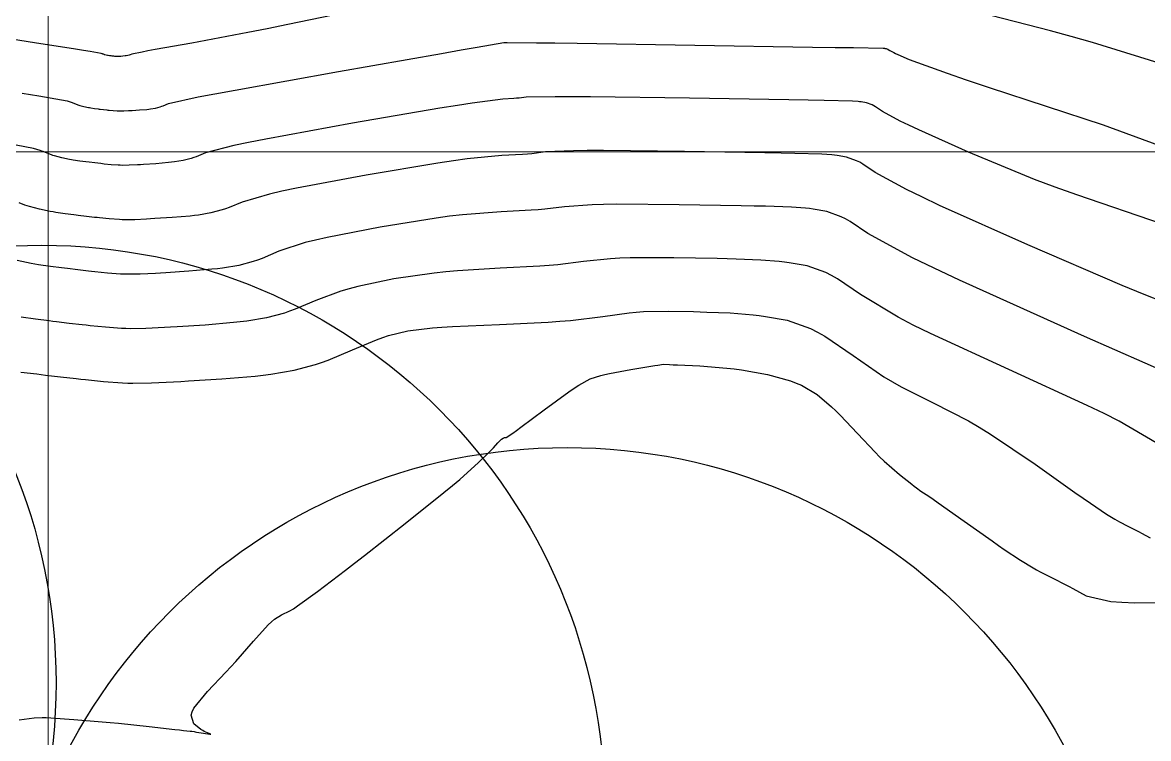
# Model space of a CAD drawing. Header units: metres. Extents: x 837117 to 838477, y 1189012 to 1191015.
# Drawn here: x 837875.2 to 837933.2, y 1190183.6 to 1190220.5 of the extents above; entities that cross this region are included whole.
import ezdxf

# ---------------------------------------------------------------- set-up
doc = ezdxf.new("R2010")
doc.units = ezdxf.units.M
doc.header["$LTSCALE"] = 0.3
for name, color, linetype in [('CIRCULOS', 60, 'Continuous'), ('COTAS 10', 1, 'Continuous'), ('COTAS INT', 252, 'Continuous')]:
    doc.layers.add(name, color=color, linetype=linetype)
doc.layers.add('COORD', color=7, linetype='Continuous', lineweight=20)

msp = doc.modelspace()

# ---------------------------------------------------------------- linework, layer by layer
at = {"layer": 'CIRCULOS'}
for centre in [(837847.92, 1190186.504), (837876.194, 1190180.057), (837903.256, 1190169.634)]:
    msp.add_circle(centre, 29, dxfattribs=at)
at = {"layer": 'COORD'}
for p, q in [((837876.514, 1189013.872), (837876.514, 1191013.872)), ((837476.514, 1190213.872), (838476.514, 1190213.872))]:
    msp.add_line(p, q, dxfattribs=at)
at = {"layer": 'COTAS 10'}
for points, elevation in [([(837933.945, 1190210.138), (837929.526, 1190211.646), (837928.417, 1190212.05), (837927.358, 1190212.45), (837923.945, 1190213.844), (837921.386, 1190214.993), (837920.865, 1190215.237), (837920.425, 1190215.449), (837919.515, 1190215.947), (837919.156, 1190216.19), (837919.065, 1190216.241), (837918.976, 1190216.286), (837918.685, 1190216.388), (837918.411, 1190216.438), (837918.333, 1190216.448), (837918.255, 1190216.457), (837917.969, 1190216.48), (837916.505, 1190216.511), (837915.685, 1190216.525), (837914.685, 1190216.542), (837909.576, 1190216.625), (837904.463, 1190216.694), (837903.461, 1190216.703), (837902.638, 1190216.707), (837901.157, 1190216.683), (837900.782, 1190216.636), (837900.656, 1190216.625), (837900.52, 1190216.615), (837899.949, 1190216.588), (837898.374, 1190216.383), (837897.606, 1190216.261), (837896.694, 1190216.112), (837892.198, 1190215.337), (837887.728, 1190214.521), (837886.832, 1190214.346), (837886.085, 1190214.192), (837884.618, 1190213.819), (837884.139, 1190213.618), (837884.014, 1190213.572), (837883.892, 1190213.531), (837883.479, 1190213.421), (837883.024, 1190213.346), (837882.875, 1190213.327), (837882.717, 1190213.31), (837882.066, 1190213.254), (837881.42, 1190213.212), (837881.266, 1190213.203), (837881.123, 1190213.195), (837880.694, 1190213.174), (837880.333, 1190213.17), (837880.232, 1190213.173), (837880.131, 1190213.177), (837879.763, 1190213.204), (837879.409, 1190213.24), (837879.317, 1190213.25), (837879.227, 1190213.26), (837878.924, 1190213.294), (837878.631, 1190213.329), (837878.463, 1190213.349), (837878.15, 1190213.387), (837877.811, 1190213.438), (837877.711, 1190213.456), (837877.608, 1190213.476), (837877.211, 1190213.563), (837876.844, 1190213.658), (837876.759, 1190213.683), (837876.682, 1190213.708), (837876.466, 1190213.794), (837876.254, 1190213.883), (837876.18, 1190213.91), (837876.099, 1190213.938), (837875.751, 1190214.047), (837874.425, 1190214.297)], 1690), ([(837875.024, 1190184.614), (837875.284, 1190184.643), (837875.794, 1190184.713), (837876.214, 1190184.725), (837876.416, 1190184.719), (837876.656, 1190184.707), (837877.835, 1190184.63), (837879.298, 1190184.509), (837879.717, 1190184.47), (837880.142, 1190184.429), (837881.726, 1190184.261), (837883.037, 1190184.113), (837883.29, 1190184.084), (837883.494, 1190184.061), (837883.834, 1190184.022), (837883.863, 1190184.018), (837883.881, 1190184.016), (837883.918, 1190184.014), (837884.035, 1190183.998), (837884.096, 1190183.989), (837884.168, 1190183.978), (837884.528, 1190183.921), (837884.839, 1190183.874), (837884.88, 1190183.87), (837884.901, 1190183.87), (837884.815, 1190183.899), (837884.563, 1190184.007), (837884.48, 1190184.056), (837884.39, 1190184.114), (837884.02, 1190184.392), (837883.878, 1190184.852), (837883.934, 1190185.024), (837884.03, 1190185.215), (837884.721, 1190186.066), (837885.666, 1190187.058), (837885.924, 1190187.337), (837886.18, 1190187.618), (837887.09, 1190188.651), (837887.858, 1190189.498), (837888.025, 1190189.661), (837888.172, 1190189.793), (837888.539, 1190190.016), (837888.968, 1190190.213), (837889.155, 1190190.33), (837889.372, 1190190.473), (837890.399, 1190191.216), (837891.835, 1190192.312), (837892.308, 1190192.679), (837892.815, 1190193.073), (837894.92, 1190194.722), (837896.911, 1190196.315), (837897.347, 1190196.673), (837897.731, 1190196.995), (837898.701, 1190197.858), (837899.244, 1190198.396), (837899.359, 1190198.514), (837899.46, 1190198.617), (837899.698, 1190198.877), (837899.825, 1190199.019), (837899.855, 1190199.048), (837899.883, 1190199.073), (837899.968, 1190199.124), (837900.035, 1190199.143), (837900.053, 1190199.147), (837900.07, 1190199.151), (837900.126, 1190199.159), (837900.458, 1190199.38), (837900.649, 1190199.517), (837900.882, 1190199.687), (837902.084, 1190200.578), (837903.347, 1190201.497), (837903.62, 1190201.685), (837903.86, 1190201.845), (837904.448, 1190202.181), (837904.996, 1190202.343), (837905.21, 1190202.393), (837905.451, 1190202.445), (837906.548, 1190202.649), (837907.58, 1190202.824), (837907.781, 1190202.857), (837907.945, 1190202.884), (837908.229, 1190202.926), (837908.542, 1190202.912), (837908.724, 1190202.903), (837908.947, 1190202.893), (837910.095, 1190202.837), (837911.493, 1190202.727), (837911.873, 1190202.681), (837912.25, 1190202.63), (837913.587, 1190202.39), (837914.782, 1190202.062), (837915.069, 1190201.954), (837915.337, 1190201.839), (837916.15, 1190201.363), (837916.888, 1190200.737), (837917.11, 1190200.527), (837917.339, 1190200.302), (837918.227, 1190199.357), (837919.13, 1190198.396), (837919.367, 1190198.16), (837919.6, 1190197.937), (837920.394, 1190197.242), (837921.026, 1190196.741), (837921.156, 1190196.641), (837921.265, 1190196.557), (837921.498, 1190196.393), (837921.902, 1190196.121), (837922.12, 1190195.969), (837922.384, 1190195.783), (837923.721, 1190194.837), (837925.164, 1190193.822), (837925.494, 1190193.593), (837925.794, 1190193.387), (837926.629, 1190192.831), (837927.273, 1190192.441), (837927.453, 1190192.339), (837927.634, 1190192.239), (837928.291, 1190191.902), (837928.957, 1190191.568), (837929.143, 1190191.47), (837929.329, 1190191.37), (837930.006, 1190190.991), (837931.29, 1190190.705), (837931.858, 1190190.664), (837932.519, 1190190.64), (837935.674, 1190190.691)], 1700)]:
    msp.add_lwpolyline(points, dxfattribs=dict(at, elevation=elevation))
at = {"layer": 'COTAS INT'}
for points, elevation in [([(837893.452, 1190221.369), (837888.871, 1190220.426), (837887.796, 1190220.211), (837886.805, 1190220.015), (837883.922, 1190219.474), (837882.026, 1190219.135), (837881.656, 1190219.067), (837881.354, 1190219.01), (837880.825, 1190218.896), (837880.739, 1190218.86), (837880.695, 1190218.844), (837880.621, 1190218.825), (837880.54, 1190218.811), (837880.514, 1190218.808), (837880.485, 1190218.805), (837880.369, 1190218.795), (837880.254, 1190218.787), (837880.226, 1190218.786), (837880.201, 1190218.784), (837880.124, 1190218.781), (837880.06, 1190218.78), (837880.042, 1190218.78), (837880.023, 1190218.781), (837879.958, 1190218.786), (837879.894, 1190218.792), (837879.862, 1190218.796), (837879.808, 1190218.802), (837879.755, 1190218.808), (837879.725, 1190218.812), (837879.669, 1190218.819), (837879.609, 1190218.828), (837879.591, 1190218.831), (837879.573, 1190218.835), (837879.502, 1190218.85), (837879.436, 1190218.867), (837879.421, 1190218.872), (837879.407, 1190218.876), (837879.369, 1190218.891), (837879.331, 1190218.907), (837879.318, 1190218.912), (837879.303, 1190218.917), (837879.241, 1190218.937), (837878.672, 1190219.033), (837878.338, 1190219.086), (837877.928, 1190219.151), (837875.809, 1190219.481), (837872.896, 1190219.955)], 1686), ([(837934.494, 1190218.206), (837930.337, 1190219.495), (837929.241, 1190219.811), (837928.168, 1190220.109), (837924.494, 1190221.038)], 1686), ([(837875.181, 1190216.882), (837876.026, 1190216.746), (837877.496, 1190216.492), (837877.701, 1190216.427), (837877.749, 1190216.411), (837877.792, 1190216.395), (837877.917, 1190216.342), (837878.045, 1190216.292), (837878.09, 1190216.277), (837878.14, 1190216.263), (837878.356, 1190216.206), (837878.59, 1190216.155), (837878.651, 1190216.144), (837878.71, 1190216.133), (837878.91, 1190216.103), (837879.094, 1190216.08), (837879.144, 1190216.074), (837879.193, 1190216.068), (837879.366, 1190216.048), (837879.545, 1190216.028), (837879.598, 1190216.022), (837879.652, 1190216.016), (837879.861, 1190215.995), (837880.077, 1190215.979), (837880.137, 1190215.977), (837880.196, 1190215.975), (837880.409, 1190215.977), (837880.662, 1190215.99), (837880.746, 1190215.994), (837880.837, 1190216), (837881.217, 1190216.025), (837881.601, 1190216.057), (837881.695, 1190216.068), (837881.782, 1190216.079), (837882.05, 1190216.123), (837882.294, 1190216.188), (837882.365, 1190216.212), (837882.439, 1190216.239), (837882.721, 1190216.358), (837884.245, 1190216.693), (837885.101, 1190216.857), (837886.145, 1190217.052), (837891.485, 1190218.009), (837896.786, 1190218.941), (837897.805, 1190219.119), (837898.63, 1190219.263), (837899.992, 1190219.492), (837900.077, 1190219.496), (837900.098, 1190219.497), (837900.116, 1190219.499), (837900.172, 1190219.506), (837901.684, 1190219.489), (837902.62, 1190219.476), (837903.781, 1190219.458), (837909.846, 1190219.364), (837915.914, 1190219.268), (837917.077, 1190219.25), (837918.017, 1190219.235), (837919.543, 1190219.209), (837919.608, 1190219.204), (837919.625, 1190219.202), (837919.643, 1190219.199), (837919.704, 1190219.188), (837919.77, 1190219.165), (837919.79, 1190219.155), (837919.81, 1190219.143), (837919.891, 1190219.089), (837920.096, 1190218.977), (837920.194, 1190218.929), (837920.312, 1190218.874), (837920.887, 1190218.616), (837922.843, 1190217.915), (837923.83, 1190217.582), (837925.011, 1190217.187), (837930.887, 1190215.257), (837937.942, 1190212.664)], 1688), ([(837934.042, 1190206.104), (837933.005, 1190206.519), (837931.873, 1190206.984), (837927.003, 1190209.072), (837922.46, 1190211.111), (837921.535, 1190211.545), (837920.755, 1190211.921), (837919.139, 1190212.804), (837918.503, 1190213.236), (837918.34, 1190213.327), (837918.183, 1190213.406), (837917.665, 1190213.589), (837917.178, 1190213.676), (837917.041, 1190213.695), (837916.903, 1190213.711), (837916.394, 1190213.751), (837914.993, 1190213.787), (837914.293, 1190213.801), (837913.457, 1190213.816), (837909.307, 1190213.885), (837905.145, 1190213.929), (837904.302, 1190213.929), (837903.592, 1190213.924), (837902.142, 1190213.86), (837901.447, 1190213.773), (837901.214, 1190213.753), (837900.962, 1190213.735), (837899.905, 1190213.684), (837898.118, 1190213.504), (837897.407, 1190213.404), (837896.601, 1190213.283), (837892.911, 1190212.665), (837889.312, 1190211.991), (837888.564, 1190211.835), (837887.925, 1190211.691), (837886.515, 1190211.281), (837885.839, 1190210.997), (837885.662, 1190210.933), (837885.49, 1190210.875), (837884.907, 1190210.719), (837884.266, 1190210.613), (837884.056, 1190210.587), (837883.833, 1190210.562), (837882.914, 1190210.484), (837882.004, 1190210.425), (837881.786, 1190210.412), (837881.584, 1190210.4), (837880.98, 1190210.371), (837880.47, 1190210.366), (837880.328, 1190210.369), (837880.185, 1190210.375), (837879.666, 1190210.413), (837879.167, 1190210.464), (837879.037, 1190210.478), (837878.91, 1190210.492), (837878.482, 1190210.54), (837878.068, 1190210.589), (837877.95, 1190210.603), (837877.831, 1190210.617), (837877.39, 1190210.671), (837876.912, 1190210.743), (837876.771, 1190210.769), (837876.625, 1190210.797), (837876.065, 1190210.919), (837875.547, 1190211.053), (837875.428, 1190211.089), (837875.319, 1190211.124), (837875.014, 1190211.245)], 1692), ([(837936.176, 1190201.611), (837929.922, 1190204.362), (837923.483, 1190207.253), (837922.171, 1190207.868), (837921.063, 1190208.402), (837918.763, 1190209.662), (837917.849, 1190210.283), (837917.615, 1190210.414), (837917.39, 1190210.527), (837916.646, 1190210.789), (837915.946, 1190210.914), (837915.749, 1190210.941), (837915.55, 1190210.965), (837914.819, 1190211.023), (837913.482, 1190211.064), (837912.9, 1190211.076), (837912.228, 1190211.09), (837909.038, 1190211.145), (837905.827, 1190211.165), (837905.142, 1190211.156), (837904.546, 1190211.142), (837903.126, 1190211.037), (837902.113, 1190210.91), (837901.772, 1190210.881), (837901.405, 1190210.854), (837899.861, 1190210.78), (837897.862, 1190210.624), (837897.207, 1190210.546), (837896.509, 1190210.453), (837893.624, 1190209.992), (837890.895, 1190209.461), (837890.296, 1190209.323), (837889.765, 1190209.19), (837888.411, 1190208.743), (837887.538, 1190208.376), (837887.31, 1190208.293), (837887.088, 1190208.219), (837886.336, 1190208.017), (837885.507, 1190207.88), (837885.237, 1190207.847), (837884.949, 1190207.815), (837883.762, 1190207.714), (837882.587, 1190207.637), (837882.306, 1190207.62), (837882.045, 1190207.605), (837881.265, 1190207.568), (837880.607, 1190207.561), (837880.423, 1190207.565), (837880.239, 1190207.573), (837879.569, 1190207.622), (837878.924, 1190207.688), (837878.756, 1190207.706), (837878.593, 1190207.724), (837878.04, 1190207.786), (837877.506, 1190207.849), (837877.354, 1190207.867), (837877.2, 1190207.886), (837876.63, 1190207.955), (837876.014, 1190208.048), (837875.831, 1190208.081), (837875.643, 1190208.117), (837874.92, 1190208.276)], 1694), ([(837933.627, 1190198.877), (837931.708, 1190199.99), (837930.936, 1190200.381), (837930.059, 1190200.808), (837926.023, 1190202.648), (837921.982, 1190204.503), (837921.103, 1190204.94), (837920.326, 1190205.343), (837918.387, 1190206.52), (837917.195, 1190207.329), (837916.89, 1190207.5), (837916.596, 1190207.648), (837915.626, 1190207.99), (837914.714, 1190208.153), (837914.457, 1190208.188), (837914.198, 1190208.219), (837913.244, 1190208.294), (837911.97, 1190208.34), (837911.508, 1190208.352), (837910.999, 1190208.364), (837908.768, 1190208.405), (837906.509, 1190208.401), (837905.983, 1190208.383), (837905.499, 1190208.359), (837904.111, 1190208.215), (837902.778, 1190208.047), (837902.33, 1190208.009), (837901.847, 1190207.974), (837899.817, 1190207.876), (837897.606, 1190207.744), (837897.008, 1190207.688), (837896.417, 1190207.624), (837894.337, 1190207.32), (837892.479, 1190206.93), (837892.028, 1190206.812), (837891.605, 1190206.688), (837890.308, 1190206.204), (837889.238, 1190205.755), (837888.959, 1190205.653), (837888.687, 1190205.562), (837887.765, 1190205.315), (837886.749, 1190205.148), (837886.418, 1190205.106), (837886.065, 1190205.067), (837884.61, 1190204.943), (837883.17, 1190204.849), (837882.826, 1190204.829), (837882.506, 1190204.811), (837881.55, 1190204.765), (837880.744, 1190204.756), (837880.519, 1190204.762), (837880.293, 1190204.77), (837879.472, 1190204.831), (837878.682, 1190204.912), (837878.476, 1190204.934), (837878.275, 1190204.956), (837877.598, 1190205.032), (837876.943, 1190205.109), (837876.757, 1190205.132), (837876.569, 1190205.154), (837875.87, 1190205.24), (837875.115, 1190205.353)], 1696), ([(837875.11, 1190202.524), (837875.937, 1190202.423), (837876.16, 1190202.396), (837876.381, 1190202.369), (837877.156, 1190202.278), (837877.958, 1190202.187), (837878.195, 1190202.162), (837878.439, 1190202.136), (837879.375, 1190202.04), (837880.347, 1190201.968), (837880.614, 1190201.958), (837880.881, 1190201.951), (837881.835, 1190201.961), (837882.968, 1190202.016), (837883.346, 1190202.037), (837883.753, 1190202.062), (837885.459, 1190202.173), (837887.181, 1190202.319), (837887.599, 1190202.366), (837887.991, 1190202.415), (837889.193, 1190202.613), (837890.285, 1190202.906), (837890.607, 1190203.014), (837890.938, 1190203.134), (837892.204, 1190203.666), (837893.445, 1190204.187), (837893.76, 1190204.3), (837894.062, 1190204.4), (837895.05, 1190204.648), (837896.325, 1190204.795), (837896.809, 1190204.831), (837897.35, 1190204.865), (837899.774, 1190204.972), (837902.289, 1190205.093), (837902.888, 1190205.137), (837903.443, 1190205.185), (837905.095, 1190205.392), (837906.453, 1190205.577), (837906.824, 1190205.61), (837907.191, 1190205.636), (837908.499, 1190205.666), (837909.771, 1190205.638), (837910.116, 1190205.628), (837910.458, 1190205.616), (837911.67, 1190205.566), (837912.845, 1190205.473), (837913.165, 1190205.435), (837913.482, 1190205.391), (837914.606, 1190205.19), (837915.803, 1190204.768), (837916.165, 1190204.586), (837916.541, 1190204.375), (837918.011, 1190203.378), (837919.589, 1190202.284), (837920.034, 1190202.012), (837920.482, 1190201.754), (837922.125, 1190200.934), (837923.943, 1190200.005), (837924.501, 1190199.678), (837925.083, 1190199.32), (837927.38, 1190197.777), (837929.435, 1190196.323), (837929.864, 1190196.022), (837930.233, 1190195.765), (837931.057, 1190195.205), (837931.488, 1190194.944), (837931.608, 1190194.875), (837931.729, 1190194.809), (837932.168, 1190194.584), (837932.614, 1190194.36), (837932.738, 1190194.295), (837932.862, 1190194.228), (837933.316, 1190193.974)], 1698)]:
    msp.add_lwpolyline(points, dxfattribs=dict(at, elevation=elevation))

doc.saveas('drawing.dxf')
